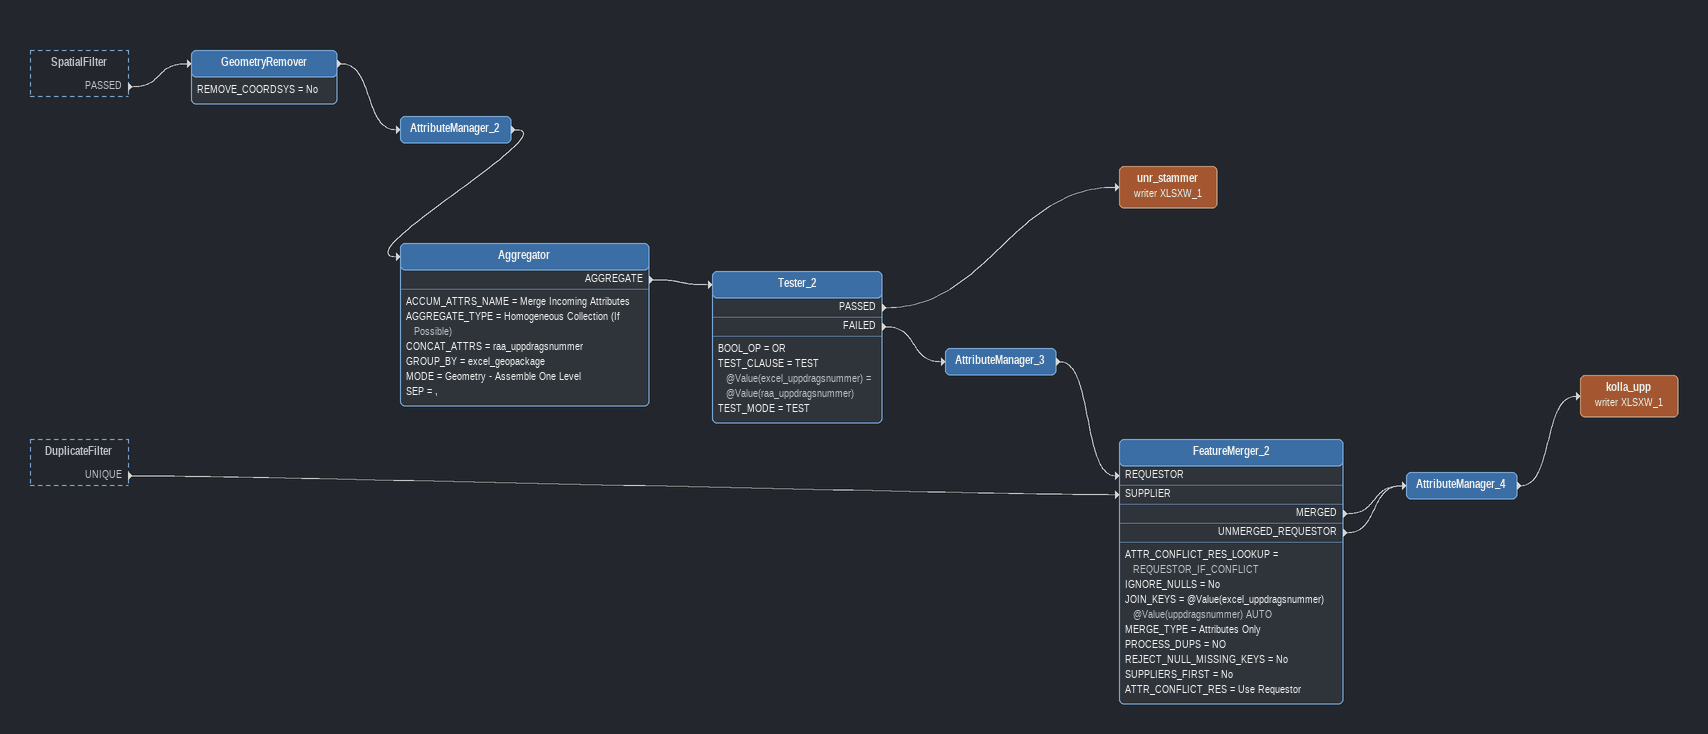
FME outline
SpatialFilter [outside]
    PASSED -> GeometryRemover
DuplicateFilter [outside]
    UNIQUE -> FeatureMerger_2 [SUPPLIER]
GeometryRemover
    REMOVE_COORDSYS = No
    -> AttributeManager_2
AttributeManager_2
    -> Aggregator
Aggregator
    ACCUM_ATTRS_NAME = Merge Incoming Attributes
    AGGREGATE_TYPE = Homogeneous Collection (If Possible)
    CONCAT_ATTRS = raa_uppdragsnummer
    GROUP_BY = excel_geopackage
    MODE = Geometry - Assemble One Level
    SEP = ,
    AGGREGATE -> Tester_2
Tester_2
    BOOL_OP = OR
    TEST_CLAUSE = TEST @Value(excel_uppdragsnummer) = @Value(raa_uppdragsnummer)
    TEST_MODE = TEST
    PASSED -> unr_stammer (writer XLSXW_1)
    FAILED -> AttributeManager_3
unr_stammer (writer XLSXW_1)
AttributeManager_3
    -> FeatureMerger_2 [REQUESTOR]
FeatureMerger_2
    ATTR_CONFLICT_RES_LOOKUP = REQUESTOR_IF_CONFLICT
    IGNORE_NULLS = No
    JOIN_KEYS = @Value(excel_uppdragsnummer) @Value(uppdragsnummer) AUTO
    MERGE_TYPE = Attributes Only
    PROCESS_DUPS = NO
    REJECT_NULL_MISSING_KEYS = No
    SUPPLIERS_FIRST = No
    ATTR_CONFLICT_RES = Use Requestor
    MERGED -> AttributeManager_4
    UNMERGED_REQUESTOR -> AttributeManager_4
AttributeManager_4
    -> kolla_upp (writer XLSXW_1)
kolla_upp (writer XLSXW_1)
